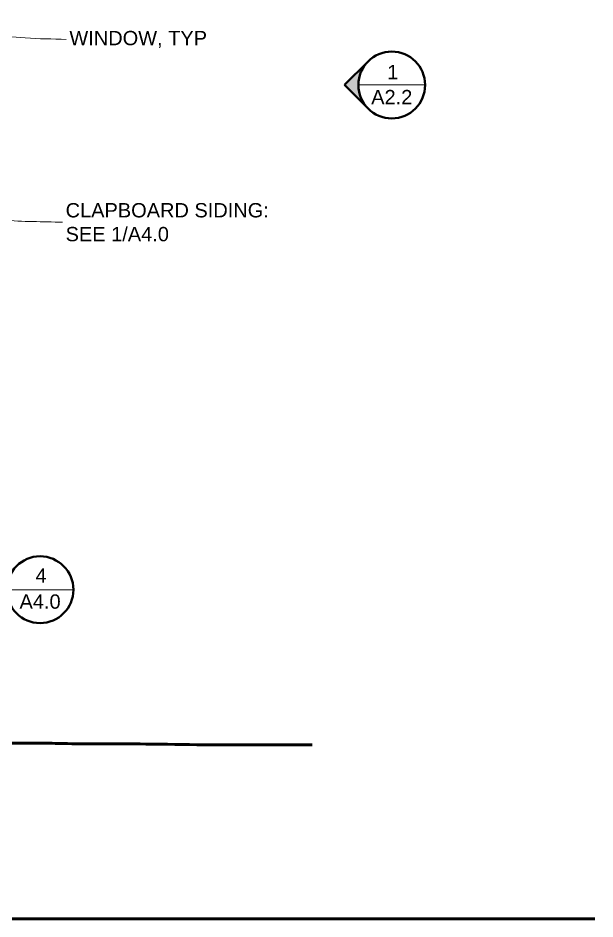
# Model space of a CAD drawing. Header units: inches. Extents: x -54 to 15382, y 469 to 41738.
# Drawn here: x 2180.5 to 2362, y 4289.5 to 4572.8 of the extents above; entities that cross this region are included whole.
import ezdxf

# ---------------------------------------------------------------- set-up
doc = ezdxf.new("R2010")
doc.units = ezdxf.units.IN
doc.header["$MEASUREMENT"] = 0
doc.layers.get('0').update_dxf_attribs({"lineweight": 9})
for name, color, linetype, lineweight in [('2', 7, 'Continuous', 18), ('5', 7, 'Continuous', 50), ('A-LINK', 7, 'Continuous', 40), ('A-TEXTx', 7, 'Continuous', 18)]:
    doc.layers.add(name, color=color, linetype=linetype, lineweight=lineweight)
doc.styles.get("Standard").update_dxf_attribs({"font": 'arial.ttf'})
doc.dimstyles.get("Standard").update_dxf_attribs({"dimtxt": 3, "dimasz": 2, "dimexe": 0.03125, "dimexo": 0.0625, "dimgap": 0.03125, "dimtad": 0, "dimtoh": 1, "dimdec": 4, "dimlfac": 0.99985, "dimzin": 0, "dimdsep": 46, "dimlunit": 4, "dimtxsty": 'Standard', "dimblk": 'ARCHTICK', "dimblk1": 'ARCHTICK', "dimblk2": 'ARCHTICK', "dimcen": 0.09, "dimclrt": 256, "dimadec": 0, "dimazin": 0, "dimtfac": 1, "dimtdec": 4, "dimtofl": 0, "dimtmove": 0, "dimatfit": 3, "dimfxl": 1, "dimtolj": 1, "dimtzin": 0, "dimarcsym": 0})

# ---------------------------------------------------------------- blocks, each defined once
blk = doc.blocks.new('_ArchTick')
at = {"color": 0, "linetype": 'ByBlock', "lineweight": 0, "const_width": 0.15}
blk.add_lwpolyline([(-0.5, -0.5), (0.5, 0.5)], dxfattribs=at)
blk = doc.blocks.new('Elevation Callout - 1')
at = {"layer": 'A-LINK', "ltscale": 0.1}
blk.add_hatch(color=256, dxfattribs=at).paths.add_polyline_path([(2031.59, 7377.65), (2039.01, 7370.23), (2046.43, 7377.65, -0.198912), (2039.01, 7374.58, -0.198912)])
for q in [(2031.59, 7377.65), (2046.43, 7377.65)]:
    blk.add_line((2039.01, 7370.23), q, dxfattribs=at)
blk.add_circle((2039.01, 7385.08), 10.5, dxfattribs=at)
blk = doc.blocks.new('Detail Callout')
at = {"layer": '2', "ltscale": 0.1}
blk.add_line((240.24, 5822.29), (219.24, 5822.29), dxfattribs=at)
at = {"layer": 'A-LINK', "ltscale": 0.1}
blk.add_circle((229.74, 5822.29), 10.5, dxfattribs=at)

msp = doc.modelspace()

# ---------------------------------------------------------------- linework, layer by layer
at = {"layer": '2', "ltscale": 0.1}
msp.add_line((2287.5640585, 4551.7018038), (2308.5640586, 4551.7018038), dxfattribs=at)
at = {"layer": '5', "ltscale": 0.1}
msp.add_line((1698.0000785, 4289.5008975), (2361.9942538, 4289.5008975), dxfattribs=at)
at = {"layer": '5'}
msp.add_open_spline([(2160.7619035, 4345.2958354), (2163.2459521, 4345.2046815), (2168.7335895, 4345.0033088), (2177.9144019, 4344.6950096), (2187.196596, 4344.8438376), (2197.1224083, 4344.5770117), (2207.9198975, 4344.5704308), (2222.2406515, 4344.5234739), (2244.2592422, 4344.1222988), (2261.7195548, 4344.2103285), (2273.0739441, 4344.2675739)], degree=3, knots=[0, 0, 0, 0, 7.4573924002, 16.4745021806, 27.5530524733, 35.2986121506, 46.2594930158, 59.9439618927, 78.2611253105, 112.3231659207, 112.3231659207, 112.3231659207, 112.3231659207], dxfattribs=at)

# ---------------------------------------------------------------- block references
at = {"ltscale": 0.1, "xscale": -1, "rotation": 270}
msp.add_blockref('Elevation Callout - 1', (-5087.0115254, 2512.6917728), dxfattribs=at)
at = {"layer": '2', "ltscale": 0.25, "xscale": -1}
msp.add_blockref('Detail Callout', (2417.189936, -1429.2670354), dxfattribs=at)

# ---------------------------------------------------------------- texts
at = {"layer": 'A-LINK', "ltscale": 0.1, "attachment_point": 5}
for s, insert, char_height, width in [('{1}', (2298.3742014, 4555.7451548), 4.5, 9.771161836), ('{\\H0.75x;A2.2}', (2298.0683161, 4547.8918396), 6, 9.85131083), ('{4}', (2187.7624232, 4397.467917), 4.5, 9.771161836), ('{\\H0.75x;A4.0}', (2187.4565378, 4389.2702998), 6, 9.85131083)]:
    msp.add_mtext(s, dxfattribs=dict(at, insert=insert, char_height=char_height, width=width))
at = {"layer": 'A-TEXTx', "ltscale": 0.25, "char_height": 4.5, "attachment_point": 4}
for s, insert in [('{WINDOW, TYP}', (2196.675336, 4566.0397488)), ('CLAPBOARD SIDING:\\PSEE 1/A4.0', (2195.491039, 4508.5427068))]:
    msp.add_mtext(s, dxfattribs=dict(at, insert=insert))

# ---------------------------------------------------------------- leaders
at = {"layer": 'A-TEXTx', "path_type": 1, "annotation_type": 0, "has_hookline": 1, "hookline_direction": 0}
for points, text_width in [([(2159.6368859, 4569.2571055), (2182.7930696, 4566.492664), (2195.675336, 4566.0397488)], 42.9832879), ([(2162.6407015, 4511.376018), (2175.8136867, 4509.2937798), (2194.491039, 4508.5427068)], 63.0951569)]:
    msp.add_leader(points, dimstyle='Standard', override={"dimasz": 6, "dimgap": 1, "dimldrblk": 'Open90', "dimlwd": -1}, dxfattribs=dict(at, text_width=text_width))

doc.saveas('drawing.dxf')
